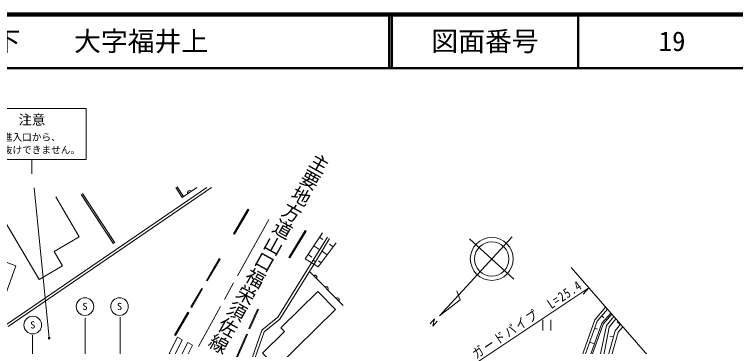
# Model space of a CAD drawing. Units: millimetres, scale not verified. Extents: x 40000 to 680000, y 20000 to 380000.
# Drawn here: x 438908 to 573332, y 318041 to 380000 of the extents above; entities that cross this region are included whole.
import ezdxf
from ezdxf.enums import TextEntityAlignment as Align

# ---------------------------------------------------------------- set-up
doc = ezdxf.new("R2010")
doc.units = ezdxf.units.MM
doc.header["$LTSCALE"] = 1000
doc.linetypes.add('CHAIN', pattern=[18.5, 12, -1.5, 3.5, -1.5])
for name, color, linetype, lineweight in [('M-BGD', 7, 'Continuous', 13), ('M-BMK', 2, 'CHAIN', 13), ('M-BMK-SRVR', 3, 'Continuous', 13), ('M-STR-HTXT', 7, 'Continuous', 13), ('M-STR-STRC', 7, 'Continuous', 13), ('M-TTL', 2, 'Continuous', 140), ('M-TTL-LINE', 7, 'Continuous', 50)]:
    doc.layers.add(name, color=color, linetype=linetype, lineweight=lineweight)
doc.layers.add('M-BGD-HTXT', color=7, linetype='Continuous')
doc.layers.add('M-TTL-TXT', color=7, linetype='Continuous')
doc.styles.add('@ＭＳ ゴシック', font='')
doc.styles.add('ＭＳ ゴシック', font='')
doc.styles.get('@ＭＳ ゴシック').set_extended_font_data('@MS Gothic')
doc.styles.get('ＭＳ ゴシック').set_extended_font_data('MS Gothic')

msp = doc.modelspace()

# ---------------------------------------------------------------- hatches: boundary and pattern name
at = {"layer": 'M-BGD'}
for points in [[(470448, 346043), (469231, 347869), (468981, 347702), (470199, 345876)], [(452784, 344741), (451573, 346576), (451322, 346411), (452534, 344575)], [(455208, 341069), (453996, 342905), (453746, 342740), (454958, 340904)], [(457632, 337398), (456420, 339234), (456170, 339068), (457382, 337233)]]:
    msp.add_hatch(color=256, dxfattribs=at).paths.add_polyline_path(points)

# ---------------------------------------------------------------- linework, layer by layer
for p, q in [((437461, 322185), (474781, 347702)), ((437743, 321772), (475667, 347702)), ((470199, 345876), (468981, 347702)), ((470448, 346043), (469231, 347869)), ((470199, 345876), (472918, 347702)), ((457382, 337233), (451322, 346411)), ((457632, 337398), (451573, 346576)), ((482423, 343671), (479756, 339094)), ((482596, 343570), (479929, 338993)), ((482596, 343570), (482423, 343671)), ((479756, 339094), (479929, 338993)), ((490055, 334670), (493090, 339671)), ((490226, 334566), (493261, 339567)), ((493090, 339671), (493261, 339567)), ((493119, 334388), (496313, 339260)), ((494612, 334139), (497239, 338438)), ((495039, 333878), (497666, 338178)), ((495780, 338448), (496408, 338037)), ((494716, 336824), (495813, 336105)), ((498857, 337366), (495501, 332926)), ((498298, 336626), (497649, 337116)), ((493651, 335200), (494340, 334748)), ((497179, 335146), (496245, 335852)), ((477067, 334476), (474683, 330384)), ((477239, 334375), (474856, 330283)), ((477067, 334476), (477239, 334375)), ((490226, 334566), (490055, 334670)), ((494612, 334139), (495043, 333876)), ((496060, 333666), (495588, 334023)), ((493905, 332042), (500156, 325726)), ((474856, 330283), (474683, 330384)), ((473813, 328890), (471796, 325427)), ((473986, 328790), (471968, 325327)), ((473813, 328890), (473986, 328790)), ((471968, 325327), (471796, 325427)), ((471222, 324442), (468743, 320186)), ((471395, 324342), (468915, 320086)), ((471222, 324442), (471395, 324342)), ((482626, 321435), (484200, 325015)), ((482809, 321355), (484383, 324935)), ((484383, 324935), (484200, 325015)), ((537404, 323052), (537404, 321052)), ((538924, 321052), (538924, 323052)), ((548384, 323784), (548798, 323426)), ((549302, 321944), (550632, 323656)), ((551847, 322154), (551241, 322666)), ((482626, 321435), (482809, 321355)), ((547060, 321479), (547585, 321294)), ((548037, 316080), (549302, 321944)), ((468915, 320086), (468743, 320186)), ((479624, 314608), (482147, 320346)), ((479807, 314528), (482330, 320265)), ((482330, 320265), (482147, 320346)), ((550558, 319833), (549911, 320008)), ((546135, 318862), (547005, 318554))]:
    msp.add_line(p, q, dxfattribs=at)
for points in [[(471891, 347012), (471811, 347074), (471726, 347114), (471615, 347136), (471522, 347131), (471424, 347104), (471318, 347033), (471256, 346953), (471217, 346868), (471195, 346757), (471199, 346664), (471226, 346566)], [(436763, 342044), (443490, 330549), (447869, 333112), (446313, 335771), (450986, 338506), (446613, 345978)], [(498857, 337366), (495501, 332926), (493119, 334388), (496313, 339260)], [(436259, 335907), (435711, 334380), (439183, 333134)], [(485151, 299292), (481203, 306804), (481028, 309663), (485006, 321100), (488029, 323519), (494616, 334137)], [(485594, 299525), (481696, 306941), (481534, 309594), (485431, 320800), (488409, 323182), (495043, 333876)], [(439183, 333134), (436612, 325972), (429901, 328381)], [(495228, 330705), (495274, 330796), (495297, 330886), (495298, 330999), (495276, 331090), (495231, 331181), (495141, 331272), (495051, 331317), (494960, 331340), (494847, 331341), (494756, 331319), (494666, 331274)], [(488577, 321558), (495444, 328323), (498749, 324968)], [(497312, 328600), (497358, 328690), (497381, 328781), (497381, 328894), (497359, 328985), (497315, 329075), (497224, 329166), (497134, 329212), (497044, 329235), (496931, 329236), (496840, 329213), (496749, 329169)], [(499396, 326495), (499441, 326585), (499465, 326675), (499465, 326789), (499443, 326879), (499398, 326970), (499308, 327061), (499218, 327107), (499128, 327130), (499014, 327130), (498924, 327108), (498833, 327063)], [(533341, 297613), (544294, 315150), (547083, 323043), (549115, 325396)], [(498749, 324968), (487759, 314141), (485127, 316813)], [(533760, 296712), (544748, 314936), (547523, 322788), (549447, 325016)], [(550069, 324301), (548373, 322403), (545770, 315080), (534575, 296315)], [(550268, 324073), (548636, 322247), (546043, 314952), (534766, 296049)], [(548722, 316099), (549765, 321642), (551007, 323224)], [(488577, 321558), (489250, 320875), (485127, 316813)], [(549612, 316333), (550873, 321000), (551893, 322208)], [(552292, 321750), (551417, 320714), (550286, 316527), (550954, 315911), (558087, 313041)]]:
    msp.add_lwpolyline(points, dxfattribs=at)
for points in [[(467748, 316753), (468671, 316285), (470202, 319309), (469279, 319776)], [(469701, 315764), (470602, 315307), (472133, 318331), (471232, 318788)]]:
    msp.add_lwpolyline(points, close=True, dxfattribs=at)
at = {"layer": 'M-BMK'}
msp.add_line((486303, 341727), (473191, 318041), dxfattribs=at)
msp.add_arc((384609, 120292), 200000, 70.49188, 91.61383, dxfattribs=at)
at = {"layer": 'M-BMK-SRVR'}
for p, q in [((518157, 323770), (531673, 338511)), ((523761, 338168), (532016, 330599)), ((568938, 302641), (542664, 332802)), ((521991, 326767), (521352, 328438)), ((518157, 323770), (521991, 326767))]:
    msp.add_line(p, q, dxfattribs=at)
msp.add_lwpolyline([(517711, 322767), (516876, 321857), (517241, 323202), (516408, 322284)], dxfattribs=at)
for radius in [4000, 3200]:
    msp.add_circle((527889, 334384), radius, dxfattribs=at)
at = {"layer": 'M-STR-HTXT'}
for p, q in [((524908, 314958), (545961, 329017)), ((545961, 329017), (544947, 327835))]:
    msp.add_line(p, q, dxfattribs=at)
at = {"layer": 'M-STR-STRC'}
for p, q in [((452286, 362428), (432052, 362428)), ((452286, 352939), (452286, 362428)), ((432052, 352939), (452286, 352939)), ((442169, 352939), (442169, 350274)), ((445381, 319608), (442583, 347659)), ((452114, 313412), (452114, 323382)), ((458630, 314197), (458630, 323539)), ((442301, 316159), (442301, 320163))]:
    msp.add_line(p, q, dxfattribs=at)
for centre, radius in [((452060, 325507), 1642), ((458497, 325507), 1642), ((442325, 322052), 1642), ((445381, 319608), 150), ((445381, 319608), 90), ((445381, 319608), 30)]:
    msp.add_circle(centre, radius, dxfattribs=at)
at = {"layer": 'M-TTL'}
msp.add_line((680000, 380000), (40000, 380000), dxfattribs=at)
at = {"layer": 'M-TTL-LINE'}
for p, q in [((508747, 380000), (508747, 370000)), ((509247, 380000), (509247, 370000)), ((543997, 380000), (543997, 370000)), ((40000, 370000), (680000, 370000))]:
    msp.add_line(p, q, dxfattribs=at)

# ---------------------------------------------------------------- texts
at = {"layer": 'M-BGD-HTXT', "style": '@ＭＳ ゴシック'}
msp.add_text('主要地方道山口福栄須佐線', height=2566, rotation=240.9, dxfattribs=at).set_placement((494771, 354760), align=Align.BOTTOM_LEFT)
at = {"layer": 'M-STR-HTXT', "insert": (525074, 315600), "char_height": 1833, "attachment_point": 7, "rotation": 33.7, "style": 'ＭＳ ゴシック'}
msp.add_mtext('\\T1.2;\\W0.8;ガードパイプ\u3000L=25.4', dxfattribs=at)
at = {"layer": 'M-STR-STRC', "style": 'ＭＳ ゴシック'}
for s, height, p in [('注意', 1833, (444669, 360345)), ('この進入口から、', 1320, (447544, 357081)), ('通り抜けできません。', 1320, (451144, 354718))]:
    msp.add_text(s, height=height, dxfattribs=at).set_placement(p, align=Align.MIDDLE_RIGHT)
at = {"layer": 'M-STR-STRC', "style": 'ＭＳ ゴシック', "width": 1.1}
for p in [(451565, 324481), (458002, 324481), (441830, 321026)]:
    msp.add_text('S', height=1320, dxfattribs=at).set_placement(p, align=Align.BOTTOM_LEFT)
at = {"layer": 'M-TTL-TXT', "style": 'ＭＳ ゴシック'}
msp.add_text('萩市大字福井下\u3000\u3000大字福井上', height=3666, dxfattribs=at).set_placement((405024, 375000), align=Align.MIDDLE_LEFT)
for s, p in [('図面番号', (526622, 375000)), ('19', (561497, 375000))]:
    msp.add_text(s, height=3666, dxfattribs=at).set_placement(p, align=Align.MIDDLE_CENTER)

doc.saveas('drawing.dxf')
